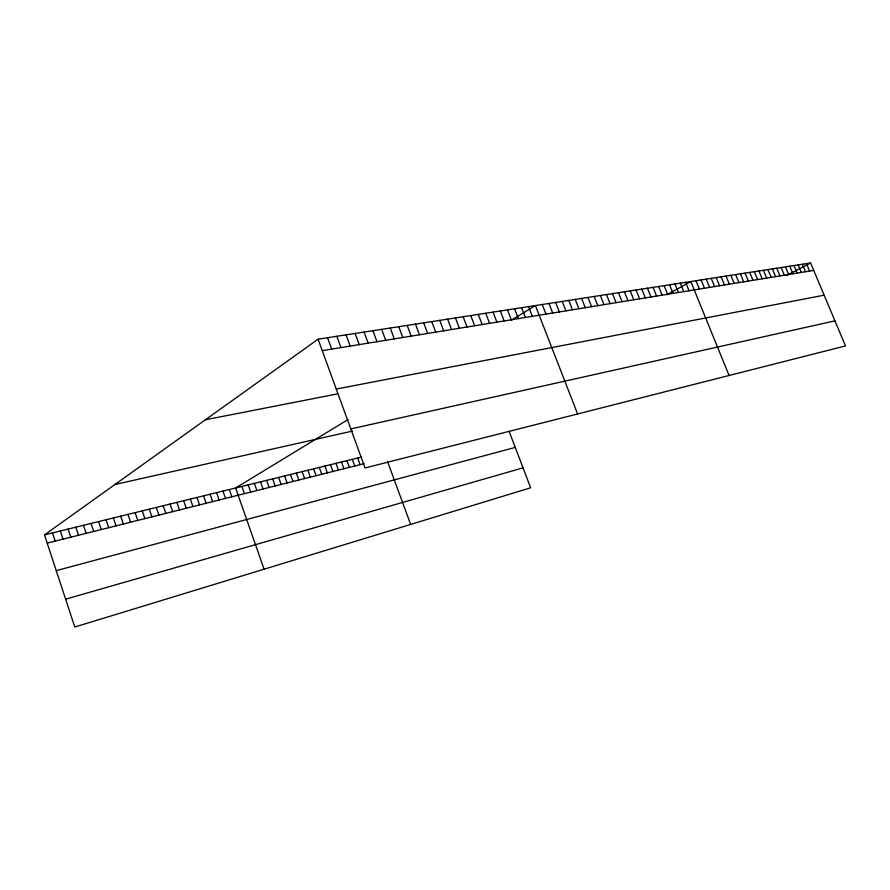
<?xml version="1.0" encoding="UTF-8"?>
<svg xmlns="http://www.w3.org/2000/svg" width="890" height="890" viewBox="0 0 890 890"><rect width="100%" height="100%" fill="white"/><g stroke="black" fill="none" stroke-linecap="round" stroke-linejoin="round"><path stroke-width="1.33" d="M509.125 431.361L530.64 487.787L74.782 627.016L44.5 534.879L318.075 339.19L810.59 262.984L845.5 345.921L365.056 467.962L318.075 339.19M348.112 419.524L235.616 487.976L264.085 569.2M511.316 320.211L535.391 305.559L577.61 413.972M666.944 294.746L690.818 281.518L729.088 375.491M786.415 275.566L810.59 262.984M65.626 599.17L523.042 467.862M56.248 570.635L515.243 447.414M47.203 543.111L364.099 463.668M44.5 534.879L361.674 457.037M114.91 484.516L352.518 431.049M350.816 428.924L834.953 320.856M205.423 419.769L337.176 393.947M336.264 389.041L824.14 295.18M322.258 350.649L813.716 270.393M806.496 263.618L809.622 271.061M802.368 264.252L805.506 271.739M798.197 264.897L801.345 272.418M793.991 265.554L797.151 273.096M789.741 266.21L792.912 273.797M785.458 266.878L788.64 274.487M781.131 267.545L784.335 275.199M776.77 268.213L779.974 275.9M772.375 268.902L775.591 276.623M767.925 269.581L771.152 277.346M763.442 270.282L766.679 278.081M758.914 270.983L762.174 278.815M754.353 271.684L757.613 279.56M749.736 272.396L753.007 280.305M745.086 273.119L748.368 281.062M740.38 273.842L743.684 281.83M735.641 274.576L738.945 282.608M730.857 275.322L734.172 283.387M726.018 276.067L729.344 284.177M721.134 276.823L724.482 284.967M716.205 277.591L719.565 285.768M711.221 278.359L714.592 286.58M706.204 279.137L709.575 287.403M701.12 279.916L704.513 288.226M696.002 280.717L699.395 289.061M685.589 282.319L689.016 290.752M680.305 283.142L683.754 291.62M674.976 283.966L678.425 292.487M669.58 284.8L673.051 293.366M664.14 285.646L667.611 294.256M658.633 286.491L662.127 295.146M653.082 287.359L656.586 296.059M647.464 288.226L650.979 296.971M641.79 289.105L645.317 297.894M636.05 289.984L639.598 298.829M630.265 290.885L633.814 299.774M624.402 291.786L627.973 300.72M618.483 292.71L622.066 301.688M612.509 293.633L616.102 302.667M606.457 294.568L610.073 303.646M600.35 295.513L603.976 304.647M594.175 296.47L597.813 305.648M587.923 297.438L591.572 306.672M581.615 298.417L585.275 307.695M575.229 299.396L578.901 308.741M568.777 300.397L572.459 309.787M562.246 301.41L565.951 310.855M555.638 302.433L559.365 311.923M548.963 303.468L552.701 313.013M542.21 304.502L545.971 314.114M528.538 306.627L532.309 316.351M521.607 307.695L525.389 317.474M514.587 308.786L518.403 318.62M507.5 309.876L511.316 319.777M500.325 310.988L504.152 320.945M493.06 312.112L496.909 322.124M485.718 313.247L489.578 323.326M478.275 314.404L482.157 324.539M470.754 315.561L474.648 325.762M463.145 316.74L467.05 326.997M455.435 317.93L459.362 328.254M447.637 319.143L451.575 329.534M439.738 320.367L443.698 330.813M431.75 321.601L435.722 332.115M423.651 322.848L427.645 333.439M415.463 324.116L419.468 334.774M407.164 325.406L411.18 336.12M398.764 326.697L402.803 337.488M390.254 328.021L394.303 338.879M381.632 329.356L385.704 340.28M372.91 330.702L376.993 341.704M364.066 332.07L368.16 343.151M355.11 333.461L359.226 344.608M346.032 334.863L350.159 346.088M387.684 461.943L410.646 524.433M336.843 336.286L340.981 347.589M327.52 337.722L331.681 349.103M357.691 458.016L360.105 464.658M352.329 459.329L354.754 466.004M346.922 460.653L349.358 467.361M341.482 461.988L343.918 468.719M335.986 463.334L338.434 470.098M330.457 464.691L332.916 471.478M324.883 466.06L327.342 472.879M319.265 467.439L321.735 474.281M313.603 468.83L316.072 475.705M307.896 470.232L310.365 477.129M302.133 471.644L304.614 478.575M296.337 473.068L298.818 480.033M290.485 474.503L292.977 481.49M284.589 475.95L287.081 482.97M278.648 477.418L281.151 484.46M272.651 478.887L275.155 485.962M266.599 480.366L269.114 487.475M260.514 481.868L263.028 488.999M254.362 483.37L256.887 490.546M248.165 484.894L250.702 492.092M241.924 486.43L244.461 493.661M229.309 489.522L231.867 496.82M222.956 491.08L225.515 498.411M216.548 492.659L219.107 500.013M210.073 494.239L212.643 501.637M203.554 495.841L206.135 503.273M196.979 497.454L199.56 504.919M190.349 499.09L192.93 506.577M183.652 500.725L186.244 508.257M176.899 502.383L179.502 509.948M170.09 504.063L172.693 511.65M163.226 505.743L165.829 513.374M156.295 507.445L158.91 515.11M149.309 509.158L151.923 516.856M142.255 510.893L144.881 518.625M135.135 512.64L137.772 520.405M127.949 514.398L130.596 522.207M120.706 516.178L123.354 524.021M113.397 517.969L116.045 525.856M106.021 519.782L108.68 527.703M98.579 521.607L101.237 529.561M91.069 523.453L93.739 531.441M83.482 525.311L86.163 533.344M75.828 527.192L78.509 535.268M68.107 529.094L70.8 537.193M60.309 531.007L63.001 539.151M52.443 532.932L55.147 541.12"/></g></svg>
